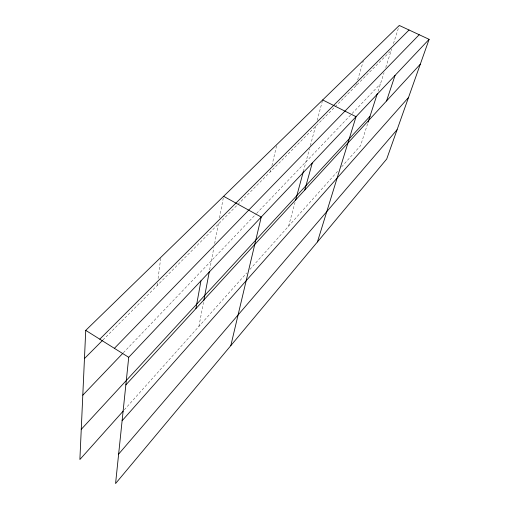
<?xml version="1.0" encoding="UTF-8"?>
<svg xmlns="http://www.w3.org/2000/svg" width="509" height="509" viewBox="0 0 509 509"><rect width="100%" height="100%" fill="white"/><g stroke="black" fill="none" stroke-linecap="round" stroke-linejoin="round"><path stroke-width="0.38" stroke-dasharray="2.54 1.91" d="M157.166 285.517L157.472 283.169M158.083 278.48L160.819 257.363M198.904 326.428L203.473 302.365M209.625 269.942L213.895 247.45M214.639 243.556L218.775 221.765M219.506 217.903L223.464 197.072M270.502 171.679L270.858 170.165M271.921 165.635L276.89 144.48M288.616 226.123L295.01 202.423M303.358 171.514L309.517 148.704M310.344 145.638L315.93 124.94M317.158 120.398L322.681 99.949M355.88 85.919L356.561 83.648M357.693 79.862L363.343 60.94M367.613 123.763L360.544 145.695L341.52 166.965M378.041 91.385L384.06 72.704M385.739 67.5L391.733 48.883M393.438 43.589L399.043 26.207M124.317 409.828L246.7 272.989M249.843 269.471L337.823 171.1M123.35 352.762L256.046 213.99M256.587 213.417L351.598 114.061M352.139 113.488L380.465 83.864M102.92 340.012L334.578 107.316M335.145 106.75L391.249 50.391"/><path stroke-width="0.76" d="M429.112 39.333L128.72 357.305L115.568 483.55L386.706 159.043L429.112 39.333L399.285 25.45L85.735 330.379L79.888 459.506L123.261 411.011M195.92 308.581L200.966 280.834M203.765 300.813L209.333 271.488M230.825 345.605L261.232 217.044L223.61 196.302M295.634 200.132L303.358 171.514M304.789 190.003L312.265 163.02M317.431 241.953L356.039 116.682L322.681 99.949M368.096 122.249L377.315 93.643M386.522 100.986L395.067 75.364M118.635 454.111L397.096 129.706M122.115 420.727L408.498 97.518M125.85 384.899L420.307 64.185M81.255 429.335L370.049 116.205M82.802 395.169L122.803 353.335M114.391 348.334L419.206 34.72M84.462 358.546L102.36 340.572M99.777 339.179L409.064 29.999M85.735 330.379L128.72 357.305"/></g></svg>
